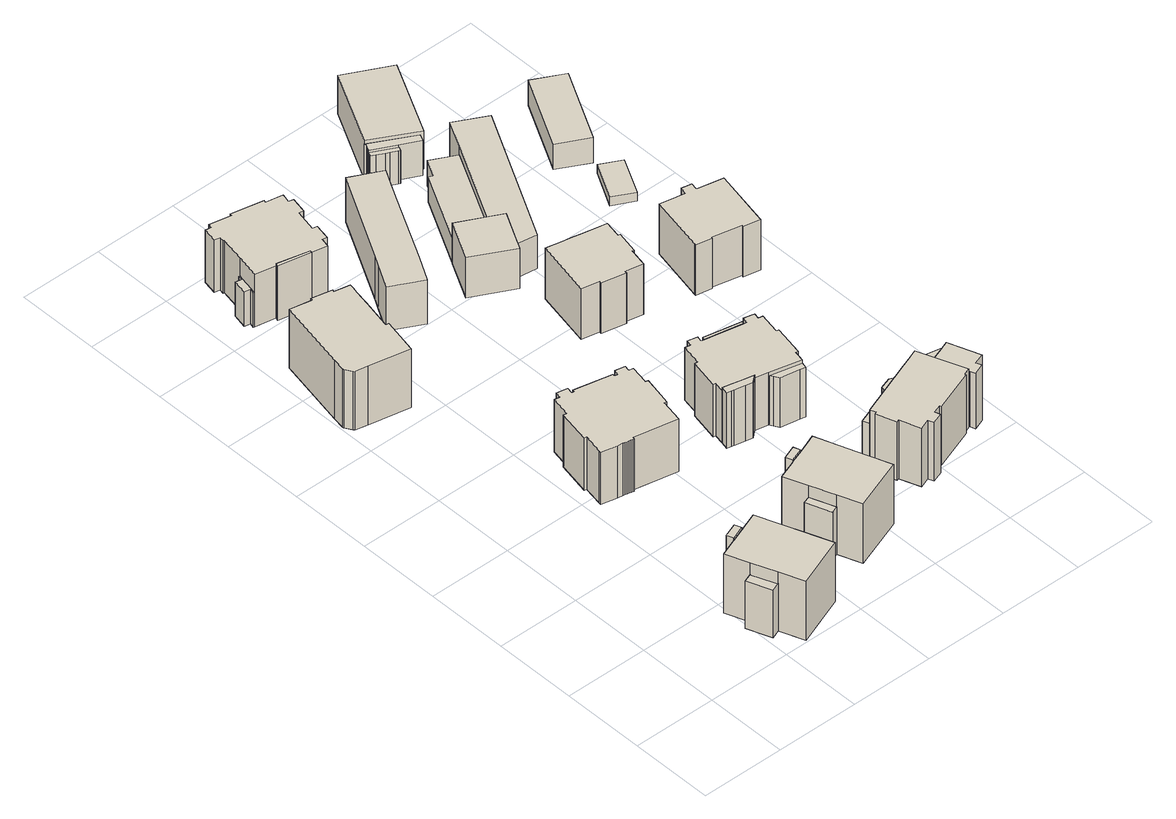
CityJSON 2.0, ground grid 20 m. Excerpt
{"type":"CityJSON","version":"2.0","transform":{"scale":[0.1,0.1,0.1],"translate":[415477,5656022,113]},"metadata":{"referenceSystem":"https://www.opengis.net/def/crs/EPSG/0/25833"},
"CityObjects":{
"building1":{"type":"Building","attributes":{"Gemeindeschluessel":14612000,"Geometrietyp2DReferenz":"3000","function":"31001_9998","roofType":"9999"},"children":["building1-1","building1-2","building1-3","building1-4"]},
"building1-1":{"type":"BuildingPart","attributes":{"Dachtyp_tdc":"tdcCutTentRoof","Dachneigung":0.005,"QualitaetDacherkennung":56,"Geometrietyp2DReferenz":"3000","measuredHeight":17.64,"roofType":"9999"},"parents":["building1"],"geometry":[{"type":"Solid","lod":"1","boundaries":[[[[0,1,2,3,4,5,6,7,8,9,10]],[[11,12,13,14,15,16,17,18,19,20,21]],[[9,12,11,10]],[[8,13,12,9]],[[7,14,13,8]],[[6,15,14,7]],[[5,16,15,6]],[[4,17,16,5]],[[3,18,17,4]],[[2,19,18,3]],[[1,20,19,2]],[[0,21,20,1]],[[10,11,21,0]]]]}]},
"building1-2":{"type":"BuildingPart","attributes":{"Dachtyp_tdc":"tdcPolyFlatRoof","Dachneigung":0,"QualitaetDacherkennung":42,"Geometrietyp2DReferenz":"3000","measuredHeight":16.33,"roofType":"1000"},"parents":["building1"],"geometry":[{"type":"Solid","lod":"1","boundaries":[[[[22,23,24,25,26]],[[27,28,19,18,17]],[[26,28,27,22]],[[25,19,28,26]],[[24,18,19,25]],[[23,17,18,24]],[[22,27,17,23]]]]}]},
"building1-3":{"type":"BuildingPart","attributes":{"Dachtyp_tdc":"tdcFreeFormRoof","Dachneigung":43.73,"QualitaetDacherkennung":23,"Geometrietyp2DReferenz":"3000","measuredHeight":13.04,"roofType":"5000"},"parents":["building1"],"geometry":[{"type":"Solid","lod":"1","boundaries":[[[[29,30,31,32]],[[14,33,34,15]],[[32,33,14,29]],[[31,34,33,32]],[[30,15,34,31]],[[29,14,15,30]]]]}]},
"building1-4":{"type":"BuildingPart","attributes":{"Dachtyp_tdc":"tdcFreeFormRoof","Dachneigung":53.01,"QualitaetDacherkennung":19,"Geometrietyp2DReferenz":"3000","measuredHeight":13.04,"roofType":"5000"},"parents":["building1"],"geometry":[{"type":"Solid","lod":"1","boundaries":[[[[35,36,37,38]],[[39,40,11,21]],[[38,39,21,35]],[[37,40,39,38]],[[36,11,40,37]],[[35,21,11,36]]]]}]},
"building2":{"type":"Building","attributes":{"Dachtyp_tdc":"tdcFreeFormRoof","Gemeindeschluessel":14612000,"Dachneigung":27.08,"QualitaetDacherkennung":53,"Geometrietyp2DReferenz":"3000","measuredHeight":17.22,"function":"31001_9998","roofType":"5000"},"geometry":[{"type":"Solid","lod":"1","boundaries":[[[[41,42,43,44,45,46,47,48,49,50,51,52,53,54,55,56,57,58]],[[59,60,61,62,63,64,65,66,67,68,69,70,71,72,73,74,75,76]],[[58,60,59,41]],[[57,61,60,58]],[[56,62,61,57]],[[55,63,62,56]],[[54,64,63,55]],[[53,65,64,54]],[[52,66,65,53]],[[51,67,66,52]],[[50,68,67,51]],[[49,69,68,50]],[[48,70,69,49]],[[47,71,70,48]],[[46,72,71,47]],[[45,73,72,46]],[[44,74,73,45]],[[43,75,74,44]],[[42,76,75,43]],[[41,59,76,42]]]]}]},
"building3":{"type":"Building","attributes":{"Dachtyp_tdc":"tdcCutTentRoof","Gemeindeschluessel":14612000,"Dachneigung":0.104,"QualitaetDacherkennung":66,"Geometrietyp2DReferenz":"3000","measuredHeight":17.75,"function":"31001_9998","roofType":"9999"},"geometry":[{"type":"Solid","lod":"1","boundaries":[[[[77,78,79,80,81,82,83,84,85,86,87,88,89,90,91,92,93,94,95,96,97,98,99,100,101,102,103,104,105,106,107,108,109,110]],[[111,112,113,114,115,116,117,118,119,120,121,122,123,124,125,126,127,128,129,130,131,132,133,134,135,136,137,138,139,140,141,142,143,144]],[[110,112,111,77]],[[109,113,112,110]],[[108,114,113,109]],[[107,115,114,108]],[[106,116,115,107]],[[105,117,116,106]],[[104,118,117,105]],[[103,119,118,104]],[[102,120,119,103]],[[101,121,120,102]],[[100,122,121,101]],[[99,123,122,100]],[[98,124,123,99]],[[97,125,124,98]],[[96,126,125,97]],[[95,127,126,96]],[[94,128,127,95]],[[93,129,128,94]],[[92,130,129,93]],[[91,131,130,92]],[[90,132,131,91]],[[89,133,132,90]],[[88,134,133,89]],[[87,135,134,88]],[[86,136,135,87]],[[85,137,136,86]],[[84,138,137,85]],[[83,139,138,84]],[[82,140,139,83]],[[81,141,140,82]],[[80,142,141,81]],[[79,143,142,80]],[[78,144,143,79]],[[77,111,144,78]]]]}]},
"building4":{"type":"Building","attributes":{"Gemeindeschluessel":14612000,"Geometrietyp2DReferenz":"3000","function":"31001_9998","roofType":"9999"},"children":["building4-1","building4-2","building4-3","building4-4"]},
"building4-1":{"type":"BuildingPart","attributes":{"Dachtyp_tdc":"tdcFreeFormRoof","Dachneigung":47.89,"QualitaetDacherkennung":11,"Geometrietyp2DReferenz":"3000","measuredHeight":13.06,"roofType":"5000"},"parents":["building4"],"geometry":[{"type":"Solid","lod":"1","boundaries":[[[[145,146,147,148]],[[149,150,151,152]],[[148,150,149,145]],[[147,151,150,148]],[[146,152,151,147]],[[145,149,152,146]]]]}]},
"building4-2":{"type":"BuildingPart","attributes":{"Dachtyp_tdc":"tdcCutTentRoof","Dachneigung":0.11,"QualitaetDacherkennung":58,"Geometrietyp2DReferenz":"3000","measuredHeight":17.71,"roofType":"9999"},"parents":["building4"],"geometry":[{"type":"Solid","lod":"1","boundaries":[[[[153,154,155,156,157,158,159,160,161,162,163]],[[164,165,166,152,151,167,168,169,170,171,172]],[[163,165,164,153]],[[162,166,165,163]],[[161,152,166,162]],[[160,151,152,161]],[[159,167,151,160]],[[158,168,167,159]],[[157,169,168,158]],[[156,170,169,157]],[[155,171,170,156]],[[154,172,171,155]],[[153,164,172,154]]]]}]},
"building4-3":{"type":"BuildingPart","attributes":{"Dachtyp_tdc":"tdcPolyFlatRoof","Dachneigung":0,"QualitaetDacherkennung":41,"Geometrietyp2DReferenz":"3000","measuredHeight":16.38,"roofType":"1000"},"parents":["building4"],"geometry":[{"type":"Solid","lod":"1","boundaries":[[[[173,174,175,176]],[[169,177,178,170]],[[176,177,169,173]],[[175,178,177,176]],[[174,170,178,175]],[[173,169,170,174]]]]}]},
"building4-4":{"type":"BuildingPart","attributes":{"Dachtyp_tdc":"tdcPolyFlatRoof","Dachneigung":30.85,"QualitaetDacherkennung":42,"Geometrietyp2DReferenz":"3000","measuredHeight":12.85,"roofType":"2100"},"parents":["building4"],"geometry":[{"type":"Solid","lod":"1","boundaries":[[[[179,180,181,182]],[[164,172,183,184]],[[182,172,164,179]],[[181,183,172,182]],[[180,184,183,181]],[[179,164,184,180]]]]}]},
"building5":{"type":"Building","attributes":{"Gemeindeschluessel":14612000,"Geometrietyp2DReferenz":"3000","function":"31001_9998","roofType":"9999"},"children":["building5-1","building5-2","building5-3"]},
"building5-1":{"type":"BuildingPart","attributes":{"Dachtyp_tdc":"tdcCutTentRoof","Dachneigung":52.94,"QualitaetDacherkennung":47,"Geometrietyp2DReferenz":"3000","measuredHeight":17.7,"roofType":"9999"},"parents":["building5"],"geometry":[{"type":"Solid","lod":"1","boundaries":[[[[185,186,187,188,189,190,191,192,193,194,195,196,197,198,199,200,201,202,203,204,205,206,207,208,209,210]],[[211,212,213,214,215,216,217,218,219,220,221,222,223,224,225,226,227,228,229,230,231,232,233,234,235,236]],[[210,212,211,185]],[[209,213,212,210]],[[208,214,213,209]],[[207,215,214,208]],[[206,216,215,207]],[[205,217,216,206]],[[204,218,217,205]],[[203,219,218,204]],[[202,220,219,203]],[[201,221,220,202]],[[200,222,221,201]],[[199,223,222,200]],[[198,224,223,199]],[[197,225,224,198]],[[196,226,225,197]],[[195,227,226,196]],[[194,228,227,195]],[[193,229,228,194]],[[192,230,229,193]],[[191,231,230,192]],[[190,232,231,191]],[[189,233,232,190]],[[188,234,233,189]],[[187,235,234,188]],[[186,236,235,187]],[[185,211,236,186]]]]}]},
"building5-2":{"type":"BuildingPart","attributes":{"Dachtyp_tdc":"tdcFreeFormRoof","Dachneigung":12.01,"QualitaetDacherkennung":12,"Geometrietyp2DReferenz":"3000","measuredHeight":9.3,"roofType":"5000"},"parents":["building5"],"geometry":[{"type":"Solid","lod":"1","boundaries":[[[[237,238,239,240,241,242,243,244,245,246]],[[247,248,249,250,251,252,236,253,254,235]],[[246,248,247,237]],[[245,249,248,246]],[[244,250,249,245]],[[243,251,250,244]],[[242,252,251,243]],[[241,236,252,242]],[[240,253,236,241]],[[239,254,253,240]],[[238,235,254,239]],[[237,247,235,238]]]]}]},
"building5-3":{"type":"BuildingPart","attributes":{"Dachtyp_tdc":"tdcFreeFormRoof","Dachneigung":13.67,"QualitaetDacherkennung":15,"Geometrietyp2DReferenz":"3000","measuredHeight":14.5,"roofType":"5000"},"parents":["building5"],"geometry":[{"type":"Solid","lod":"1","boundaries":[[[[255,256,257,258]],[[259,234,233,260]],[[258,234,259,255]],[[257,233,234,258]],[[256,260,233,257]],[[255,259,260,256]]]]}]},
"building6":{"type":"Building","attributes":{"Dachtyp_tdc":"tdcFreeFormRoof","Gemeindeschluessel":14612000,"Dachneigung":10.75,"QualitaetDacherkennung":58,"Geometrietyp2DReferenz":"3000","measuredHeight":12.27,"function":"31001_9998","roofType":"5000"},"geometry":[{"type":"Solid","lod":"1","boundaries":[[[[261,262,263,264,265,266,267,268,269,270]],[[271,272,273,274,275,276,277,278,279,280]],[[270,272,271,261]],[[269,273,272,270]],[[268,274,273,269]],[[267,275,274,268]],[[266,276,275,267]],[[265,277,276,266]],[[264,278,277,265]],[[263,279,278,264]],[[262,280,279,263]],[[261,271,280,262]]]]}]},
"building7":{"type":"Building","attributes":{"Gemeindeschluessel":14612000,"Geometrietyp2DReferenz":"3000","function":"31001_9998","roofType":"9999"},"children":["building7-1","building7-2","building7-3","building7-4"]},
"building7-1":{"type":"BuildingPart","attributes":{"Dachtyp_tdc":"tdcCutTentRoof","Dachneigung":0.126,"QualitaetDacherkennung":72,"Geometrietyp2DReferenz":"3000","measuredHeight":17.61,"roofType":"9999"},"parents":["building7"],"geometry":[{"type":"Solid","lod":"1","boundaries":[[[[281,282,283,284,285,286,287,288,289,290,291,292,293,294,295,296,297,298,299,300,301,302,303,304]],[[305,306,307,308,309,310,311,312,313,314,315,316,317,318,319,320,321,322,323,324,325,326,327,328]],[[304,306,305,281]],[[303,307,306,304]],[[302,308,307,303]],[[301,309,308,302]],[[300,310,309,301]],[[299,311,310,300]],[[298,312,311,299]],[[297,313,312,298]],[[296,314,313,297]],[[295,315,314,296]],[[294,316,315,295]],[[293,317,316,294]],[[292,318,317,293]],[[291,319,318,292]],[[290,320,319,291]],[[289,321,320,290]],[[288,322,321,289]],[[287,323,322,288]],[[286,324,323,287]],[[285,325,324,286]],[[284,326,325,285]],[[283,327,326,284]],[[282,328,327,283]],[[281,305,328,282]]]]}]},
"building7-2":{"type":"BuildingPart","attributes":{"Dachtyp_tdc":"tdcCutGableRoof","Dachneigung":62.12,"QualitaetDacherkennung":28,"Geometrietyp2DReferenz":"3000","measuredHeight":16.9,"roofType":"9999"},"parents":["building7"],"geometry":[{"type":"Solid","lod":"1","boundaries":[[[[329,330,331,332,333,334,335,336,337,338]],[[320,339,340,341,342,343,344,321,345,346]],[[338,339,320,329]],[[337,340,339,338]],[[336,341,340,337]],[[335,342,341,336]],[[334,343,342,335]],[[333,344,343,334]],[[332,321,344,333]],[[331,345,321,332]],[[330,346,345,331]],[[329,320,346,330]]]]}]},
"building7-3":{"type":"BuildingPart","attributes":{"Dachtyp_tdc":"tdcFreeFormRoof","Dachneigung":51.22,"QualitaetDacherkennung":19,"Geometrietyp2DReferenz":"3000","measuredHeight":15.34,"roofType":"5000"},"parents":["building7"],"geometry":[{"type":"MultiSurface","lod":"1","boundaries":[[[347,348,347,349,350,351,352,353]],[[318,354,355,356,357,319,318,317]],[[353,354,318,347]],[[352,355,354,353]],[[351,356,355,352]],[[350,357,356,351]],[[349,319,357,350]],[[347,318,319,349]],[[348,317,318,347]]]}]},
"building7-4":{"type":"BuildingPart","attributes":{"Dachtyp_tdc":"tdcGableRoof","Dachneigung":11.45,"QualitaetDacherkennung":12,"Geometrietyp2DReferenz":"3000","measuredHeight":16.13,"roofType":"3100"},"parents":["building7"],"geometry":[{"type":"Solid","lod":"1","boundaries":[[[[358,359,360,361]],[[362,363,308,307]],[[361,363,362,358]],[[360,308,363,361]],[[359,307,308,360]],[[358,362,307,359]]]]}]},
"building8":{"type":"Building","attributes":{"Dachtyp_tdc":"tdcFreeFormRoof","Gemeindeschluessel":14612000,"Dachneigung":21.67,"QualitaetDacherkennung":79,"Geometrietyp2DReferenz":"3000","measuredHeight":11.83,"function":"31001_9998","roofType":"5000"},"geometry":[{"type":"Solid","lod":"1","boundaries":[[[[364,365,366,367,368,369]],[[370,371,372,373,374,375]],[[369,371,370,364]],[[368,372,371,369]],[[367,373,372,368]],[[366,374,373,367]],[[365,375,374,366]],[[364,370,375,365]]]]}]},
"building9":{"type":"Building","attributes":{"Gemeindeschluessel":14612000,"Geometrietyp2DReferenz":"3000","function":"31001_9998","roofType":"9999"},"children":["building9-1","building9-2","building9-3","building9-4"]},
"building9-1":{"type":"BuildingPart","attributes":{"Dachtyp_tdc":"tdcHipAndGableRoof","Dachneigung":34.95,"QualitaetDacherkennung":34,"Geometrietyp2DReferenz":"3000","measuredHeight":17.99,"roofType":"5000"},"parents":["building9"],"geometry":[{"type":"Solid","lod":"1","boundaries":[[[[376,377,378,379,380,381,382,383,384,385,386,387,388,389,390,391,392,393,394,395]],[[396,397,398,399,400,401,402,403,404,405,406,407,408,409,410,411,412,413,414,415]],[[395,397,396,376]],[[394,398,397,395]],[[393,399,398,394]],[[392,400,399,393]],[[391,401,400,392]],[[390,402,401,391]],[[389,403,402,390]],[[388,404,403,389]],[[387,405,404,388]],[[386,406,405,387]],[[385,407,406,386]],[[384,408,407,385]],[[383,409,408,384]],[[382,410,409,383]],[[381,411,410,382]],[[380,412,411,381]],[[379,413,412,380]],[[378,414,413,379]],[[377,415,414,378]],[[376,396,415,377]]]]}]},
"building9-2":{"type":"BuildingPart","attributes":{"Dachtyp_tdc":"tdcPolyFlatRoof","Dachneigung":30.44,"QualitaetDacherkennung":34,"Geometrietyp2DReferenz":"3000","measuredHeight":15.36,"roofType":"2100"},"parents":["building9"],"geometry":[{"type":"Solid","lod":"1","boundaries":[[[[416,417,418]],[[419,398,420]],[[418,398,419,416]],[[417,420,398,418]],[[416,419,420,417]]]]}]},
"building9-3":{"type":"BuildingPart","attributes":{"Dachtyp_tdc":"tdcHipAndGableRoof","Dachneigung":36.31,"QualitaetDacherkennung":31,"Geometrietyp2DReferenz":"3000","measuredHeight":16.6,"roofType":"5000"},"parents":["building9"],"geometry":[{"type":"Solid","lod":"1","boundaries":[[[[421,422,423,424,425,417,416,426,427,428]],[[429,430,400,431,419,420,432,433,434,435]],[[428,430,429,421]],[[427,400,430,428]],[[426,431,400,427]],[[416,419,431,426]],[[417,420,419,416]],[[425,432,420,417]],[[424,433,432,425]],[[423,434,433,424]],[[422,435,434,423]],[[421,429,435,422]]]]}]},
"building9-4":{"type":"BuildingPart","attributes":{"Dachtyp_tdc":"tdcFreeFormRoof","Dachneigung":73.03,"QualitaetDacherkennung":23,"Geometrietyp2DReferenz":"3000","measuredHeight":15.22,"roofType":"5000"},"parents":["building9"],"geometry":[{"type":"Solid","lod":"1","boundaries":[[[[436,437,438,439,440,441,442]],[[443,444,445,446,447,415,414]],[[442,444,443,436]],[[441,445,444,442]],[[440,446,445,441]],[[439,447,446,440]],[[438,415,447,439]],[[437,414,415,438]],[[436,443,414,437]]]]}]},
"building10":{"type":"Building","attributes":{"Dachtyp_tdc":"tdcTentRoof","Gemeindeschluessel":14612000,"Dachneigung":23.31,"QualitaetDacherkennung":89,"Geometrietyp2DReferenz":"3000","measuredHeight":15.2,"function":"31001_9998","roofType":"3500"},"geometry":[{"type":"Solid","lod":"1","boundaries":[[[[448,449,450,451,452,453,454,455,456,457,458,459,460,461,462,463]],[[464,465,466,467,468,469,470,471,472,473,474,475,476,477,478,479]],[[463,465,464,448]],[[462,466,465,463]],[[461,467,466,462]],[[460,468,467,461]],[[459,469,468,460]],[[458,470,469,459]],[[457,471,470,458]],[[456,472,471,457]],[[455,473,472,456]],[[454,474,473,455]],[[453,475,474,454]],[[452,476,475,453]],[[451,477,476,452]],[[450,478,477,451]],[[449,479,478,450]],[[448,464,479,449]]]]}]},
"building11":{"type":"Building","attributes":{"Dachtyp_tdc":"tdcPolyFlatRoof","Gemeindeschluessel":14612000,"Dachneigung":0,"QualitaetDacherkennung":38,"Geometrietyp2DReferenz":"3000","measuredHeight":12.14,"function":"31001_9998","roofType":"1000"},"geometry":[{"type":"Solid","lod":"1","boundaries":[[[[480,481,482,483,484]],[[415,447,485,486,396]],[[484,447,415,480]],[[483,485,447,484]],[[482,486,485,483]],[[481,396,486,482]],[[480,415,396,481]]]]}]},
"building12":{"type":"Building","attributes":{"Dachtyp_tdc":"tdcPolyFlatRoof","Gemeindeschluessel":14612000,"Dachneigung":0,"QualitaetDacherkennung":68,"Geometrietyp2DReferenz":"3000","measuredHeight":6.69,"function":"31001_9998","roofType":"1000"},"geometry":[{"type":"Solid","lod":"1","boundaries":[[[[487,488,489,490,491,492]],[[493,494,495,496,497,498]],[[492,494,493,487]],[[491,495,494,492]],[[490,496,495,491]],[[489,497,496,490]],[[488,498,497,489]],[[487,493,498,488]]]]}]},
"building13":{"type":"Building","attributes":{"Dachtyp_tdc":"tdcPolyFlatRoof","Gemeindeschluessel":14612000,"Dachneigung":4.88,"QualitaetDacherkennung":87,"Geometrietyp2DReferenz":"3000","measuredHeight":9.37,"function":"31001_9998","roofType":"2100"},"geometry":[{"type":"Solid","lod":"1","boundaries":[[[[499,500,501,502,503,504,505]],[[506,507,508,493,498,509,510]],[[505,507,506,499]],[[504,508,507,505]],[[503,493,508,504]],[[502,498,493,503]],[[501,509,498,502]],[[500,510,509,501]],[[499,506,510,500]]]]}]},
"building14":{"type":"Building","attributes":{"Gemeindeschluessel":14612000,"Geometrietyp2DReferenz":"3000","function":"31001_9998","roofType":"9999"},"children":["building14-1","building14-2","building14-3"]},
"building14-1":{"type":"BuildingPart","attributes":{"Dachtyp_tdc":"tdcFreeFormRoof","Dachneigung":71.16,"QualitaetDacherkennung":18,"Geometrietyp2DReferenz":"3000","measuredHeight":10.51,"roofType":"5000"},"parents":["building14"],"geometry":[{"type":"Solid","lod":"1","boundaries":[[[[511,512,513,514,515,516,517,518]],[[519,520,521,522,523,524,525,526]],[[518,520,519,511]],[[517,521,520,518]],[[516,522,521,517]],[[515,523,522,516]],[[514,524,523,515]],[[513,525,524,514]],[[512,526,525,513]],[[511,519,526,512]]]]}]},
"building14-2":{"type":"BuildingPart","attributes":{"Dachtyp_tdc":"tdcGableRoof","Dachneigung":18.92,"QualitaetDacherkennung":22,"Geometrietyp2DReferenz":"3000","measuredHeight":9.69,"roofType":"3100"},"parents":["building14"],"geometry":[{"type":"Solid","lod":"1","boundaries":[[[[527,528,529,530,531,532,533,534,535]],[[536,537,538,539,540,526,541,525,542]],[[535,537,536,527]],[[534,538,537,535]],[[533,539,538,534]],[[532,540,539,533]],[[531,526,540,532]],[[530,541,526,531]],[[529,525,541,530]],[[528,542,525,529]],[[527,536,542,528]]]]}]},
"building14-3":{"type":"BuildingPart","attributes":{"Dachtyp_tdc":"tdcHipAndGableRoof","Dachneigung":18.76,"QualitaetDacherkennung":33,"Geometrietyp2DReferenz":"3000","measuredHeight":11.4,"roofType":"5000"},"parents":["building14"],"geometry":[{"type":"Solid","lod":"1","boundaries":[[[[543,544,545,546]],[[522,547,548,549]],[[546,547,522,543]],[[545,548,547,546]],[[544,549,548,545]],[[543,522,549,544]]]]}]},
"building15":{"type":"Building","attributes":{"Dachtyp_tdc":"tdcTentRoof","Gemeindeschluessel":14612000,"Dachneigung":22.64,"QualitaetDacherkennung":90,"Geometrietyp2DReferenz":"3000","measuredHeight":15.22,"function":"31001_9998","roofType":"3500"},"geometry":[{"type":"Solid","lod":"1","boundaries":[[[[550,551,552,553,554,555,556,557,558,559,560,561,562,563,564,565]],[[566,567,568,569,570,571,572,573,574,575,576,577,578,579,580,581]],[[565,567,566,550]],[[564,568,567,565]],[[563,569,568,564]],[[562,570,569,563]],[[561,571,570,562]],[[560,572,571,561]],[[559,573,572,560]],[[558,574,573,559]],[[557,575,574,558]],[[556,576,575,557]],[[555,577,576,556]],[[554,578,577,555]],[[553,579,578,554]],[[552,580,579,553]],[[551,581,580,552]],[[550,566,581,551]]]]}]},
"building16":{"type":"Building","attributes":{"Dachtyp_tdc":"tdcPolyFlatRoof","Gemeindeschluessel":14612000,"Dachneigung":3.57,"QualitaetDacherkennung":75,"Geometrietyp2DReferenz":"3000","measuredHeight":2.52,"function":"31001_9998","roofType":"2100"},"geometry":[{"type":"Solid","lod":"1","boundaries":[[[[582,583,584,585]],[[586,587,588,589]],[[585,587,586,582]],[[584,588,587,585]],[[583,589,588,584]],[[582,586,589,583]]]]}]},
"building17":{"type":"Building","attributes":{"Dachtyp_tdc":"tdcPolyFlatRoof","Gemeindeschluessel":14612000,"Dachneigung":4.64,"QualitaetDacherkennung":78,"Geometrietyp2DReferenz":"3000","measuredHeight":7.03,"function":"31001_9998","roofType":"2100"},"geometry":[{"type":"Solid","lod":"1","boundaries":[[[[590,591,592,593]],[[594,595,596,597]],[[593,595,594,590]],[[592,596,595,593]],[[591,597,596,592]],[[590,594,597,591]]]]}]}
},
"vertices":[
[333,164,163],[312,219,163],[265,201,163],[233,189,163],[232,189,163],[190,173,163],[211,118,163],[234,61,163],[256,3,163],[376,49,163],[354,107,163],[354,107,6],[376,49,6],[256,3,6],[234,61,6],[211,118,6],[190,173,6],[232,189,6],[233,189,6],[265,201,6],[312,219,6],[333,164,6],
[226,205,170],[232,189,170],[233,189,170],[265,201,170],[259,217,170],[226,205,6],[259,217,6],
[234,61,132],[211,118,132],[191,111,132],[213,53,132],[213,53,6],[191,111,6],
[333,164,132],[354,107,132],[369,112,132],[347,169,132],[347,169,6],[369,112,6],
[7,1087,160],[17,1070,160],[20,1067,160],[49,1061,160],[146,1041,160],[165,1127,160],[157,1128,160],[173,1203,160],[180,1239,160],[183,1250,160],[185,1262,160],[148,1270,160],[149,1275,160],[100,1286,160],[99,1280,160],[47,1291,160],[11,1118,160],[6,1089,160],[7,1087,4],[6,1089,4],[11,1118,4],[47,1291,4],[99,1280,4],[100,1286,4],[149,1275,4],[148,1270,4],[185,1262,4],[183,1250,4],[180,1239,4],[173,1203,4],[157,1128,4],[165,1127,4],[146,1041,4],[49,1061,4],[20,1067,4],[17,1070,4],
[249,707,144],[233,628,144],[238,627,144],[229,580,144],[228,575,144],[266,567,144],[280,565,144],[284,564,144],[288,563,144],[293,562,144],[297,561,144],[302,560,144],[304,559,144],[305,564,144],[409,543,144],[420,598,144],[426,597,144],[441,668,144],[435,670,144],[444,715,144],[433,717,144],[436,730,144],[412,735,144],[409,722,144],[401,724,144],[402,729,144],[312,748,144],[311,743,144],[305,744,144],[308,759,144],[282,764,144],[279,750,144],[266,752,144],[256,705,144],[249,707,5],[256,705,5],[266,752,5],[279,750,5],[282,764,5],[308,759,5],[305,744,5],[311,743,5],[312,748,5],[402,729,5],[401,724,5],[409,722,5],[412,735,5],[436,730,5],[433,717,5],[444,715,5],[435,670,5],[441,668,5],[426,597,5],[420,598,5],[409,543,5],[305,564,5],[304,559,5],[302,560,5],[297,561,5],[293,562,5],[288,563,5],[284,564,5],[280,565,5],[266,567,5],[228,575,5],[229,580,5],[238,627,5],[233,628,5],
[456,144,132],[473,150,132],[451,209,132],[434,203,132],[456,144,6],[434,203,6],[451,209,6],[473,150,6],
[597,196,164],[575,256,164],[555,311,164],[506,292,164],[474,281,164],[474,280,164],[430,264,164],[451,209,164],[473,150,164],[493,95,164],[617,140,164],[597,196,6],[617,140,6],[493,95,6],[430,264,6],[474,280,6],[474,281,6],[506,292,6],[555,311,6],[575,256,6],
[474,281,170],[506,292,170],[500,308,170],[468,296,170],[468,296,6],[500,308,6],
[597,196,130],[612,202,130],[590,261,130],[575,256,130],[590,261,6],[612,202,6],
[102,1541,144],[90,1481,144],[78,1426,144],[127,1416,144],[202,1399,144],[242,1391,144],[247,1412,144],[258,1410,144],[266,1448,144],[255,1450,144],[266,1502,144],[277,1500,144],[285,1538,144],[274,1541,144],[279,1562,144],[238,1570,144],[240,1575,144],[164,1591,144],[163,1586,144],[114,1596,144],[111,1597,144],[109,1587,144],[95,1589,144],[88,1555,144],[101,1552,144],[99,1541,144],[102,1541,5],[99,1541,5],[101,1552,5],[88,1555,5],[95,1589,5],[109,1587,5],[111,1597,5],[114,1596,5],[163,1586,5],[164,1591,5],[240,1575,5],[238,1570,5],[279,1562,5],[274,1541,5],[285,1538,5],[277,1500,5],[266,1502,5],[255,1450,5],[266,1448,5],[258,1410,5],[247,1412,5],[242,1391,5],[202,1399,5],[127,1416,5],[78,1426,5],[90,1481,5],
[75,1427,96],[78,1426,96],[80,1435,96],[88,1474,96],[90,1481,96],[87,1482,96],[85,1472,96],[71,1475,96],[64,1441,96],[78,1438,96],[75,1427,5],[78,1438,5],[64,1441,5],[71,1475,5],[85,1472,5],[87,1482,5],[88,1474,5],[80,1435,5],
[125,1409,150],[201,1393,150],[202,1399,150],[127,1416,150],[125,1409,5],[201,1393,5],
[294,1299,124],[261,1240,124],[335,1200,124],[368,1260,124],[450,1415,124],[456,1426,124],[471,1455,124],[493,1495,124],[420,1532,124],[307,1322,124],[294,1299,6],[307,1322,6],[420,1532,6],[493,1495,6],[471,1455,6],[456,1426,6],[450,1415,6],[368,1260,6],[335,1200,6],[261,1240,6],
[599,696,146],[576,701,146],[573,687,146],[559,690,146],[549,641,146],[542,642,146],[527,571,146],[533,570,146],[528,546,146],[600,530,146],[632,523,146],[706,506,146],[711,531,146],[717,530,146],[732,603,146],[726,604,146],[736,654,146],[725,656,146],[728,670,146],[703,676,146],[700,662,146],[692,663,146],[603,681,146],[596,683,146],[599,696,6],[596,683,6],[603,681,6],[692,663,6],[700,662,6],[703,676,6],[728,670,6],[725,656,6],[736,654,6],[726,604,6],[732,603,6],[717,530,6],[711,531,6],[706,506,6],[632,523,6],[600,530,6],[528,546,6],[533,570,6],[527,571,6],[542,642,6],[549,641,6],[559,690,6],[573,687,6],[576,701,6],
[600,530,154],[576,535,154],[551,541,154],[528,546,154],[524,528,154],[535,526,154],[541,525,154],[566,519,154],[583,516,154],[591,522,154],[591,522,6],[583,516,6],[566,519,6],[541,525,6],[535,526,6],[524,528,6],[551,541,6],[576,535,6],
[706,506,138],[711,531,138],[632,523,138],[637,514,138],[644,503,138],[690,494,138],[702,491,138],[702,491,6],[690,494,6],[644,503,6],[637,514,6],
[605,687,147],[603,681,147],[692,663,147],[694,669,147],[605,687,6],[694,669,6],
[443,1205,114],[540,1153,114],[554,1180,114],[590,1248,114],[560,1264,114],[492,1299,114],[443,1205,7],[492,1299,7],[560,1264,7],[590,1248,7],[554,1180,7],[540,1153,7],
[849,350,165],[827,342,165],[691,291,165],[696,278,165],[690,275,165],[707,228,165],[712,230,165],[730,181,165],[754,190,165],[759,177,165],[785,186,165],[781,199,165],[800,206,165],[802,202,165],[901,238,165],[900,242,165],[917,248,165],[897,301,165],[879,347,165],[874,360,165],[849,350,9],[874,360,9],[879,347,9],[897,301,9],[917,248,9],[900,242,9],[901,238,9],[802,202,9],[800,206,9],[781,199,9],[785,186,9],[759,177,9],[754,190,9],[730,181,9],[712,230,9],[707,228,9],[690,275,9],[696,278,9],[691,291,9],[827,342,9],
[888,323,156],[927,337,156],[879,347,156],[888,323,9],[927,337,9],
[924,236,156],[951,246,156],[946,259,156],[971,268,156],[944,343,156],[903,284,156],[917,248,156],[920,249,156],[924,236,9],[920,249,9],[903,284,9],[944,343,9],[971,268,9],[946,259,9],[951,246,9],
[685,307,128],[691,291,128],[827,342,128],[822,357,128],[808,363,128],[780,354,128],[778,341,128],[685,307,9],[778,341,9],[780,354,9],[808,363,9],[822,357,9],
[683,973,142],[694,1027,142],[689,1028,142],[697,1068,142],[657,1076,142],[637,1080,142],[616,1085,142],[595,1089,142],[557,1097,142],[528,960,142],[570,951,142],[569,946,142],[626,934,142],[627,940,142],[669,931,142],[678,974,142],[683,973,7],[678,974,7],[669,931,7],[627,940,7],[626,934,7],[569,946,7],[570,951,7],[528,960,7],[557,1097,7],[595,1089,7],[616,1085,7],[637,1080,7],[657,1076,7],[697,1068,7],[689,1028,7],[694,1027,7],
[827,342,130],[849,350,130],[846,360,130],[832,361,130],[822,357,130],[832,361,9],[846,360,9],
[560,1264,75],[668,1471,75],[610,1501,75],[588,1460,75],[579,1464,75],[492,1299,75],[560,1264,8],[492,1299,8],[579,1464,8],[588,1460,8],[610,1501,8],[668,1471,8],
[605,1173,98],[776,1495,98],[702,1535,98],[668,1471,98],[560,1264,98],[590,1248,98],[554,1180,98],[605,1173,8],[554,1180,8],[590,1248,8],[702,1535,8],[776,1495,8],
[530,1589,101],[525,1580,101],[580,1551,101],[624,1529,101],[632,1545,101],[531,1600,101],[530,1598,101],[533,1596,101],[530,1589,8],[533,1596,8],[530,1598,8],[531,1600,8],[632,1545,8],[624,1529,8],[580,1551,8],[525,1580,8],
[571,1543,96],[575,1541,96],[580,1551,96],[536,1574,96],[525,1580,96],[520,1570,96],[531,1564,96],[548,1555,96],[556,1551,96],[571,1543,8],[556,1551,8],[548,1555,8],[531,1564,8],[520,1570,8],[536,1574,8],[575,1541,8],
[531,1600,110],[638,1542,110],[730,1722,110],[623,1778,110],[623,1778,8],[730,1722,8],[638,1542,8],
[852,1034,141],[813,1042,141],[784,907,141],[784,903,141],[821,896,141],[822,899,141],[891,884,141],[890,880,141],[930,872,141],[930,876,141],[959,1012,141],[925,1019,141],[897,1025,141],[900,1042,141],[876,1047,141],[872,1030,141],[852,1034,7],[872,1030,7],[876,1047,7],[900,1042,7],[897,1025,7],[925,1019,7],[959,1012,7],[930,876,7],[930,872,7],[890,880,7],[891,884,7],[822,899,7],[821,896,7],[784,903,7],[784,907,7],[813,1042,7],
[887,1187,30],[933,1276,30],[884,1302,30],[837,1214,30],[887,1187,7],[837,1214,7],[884,1302,7],[933,1276,7],
[899,1330,74],[991,1504,74],[919,1542,74],[827,1368,74],[899,1330,7],[827,1368,7],[919,1542,7],[991,1504,7]
]}
